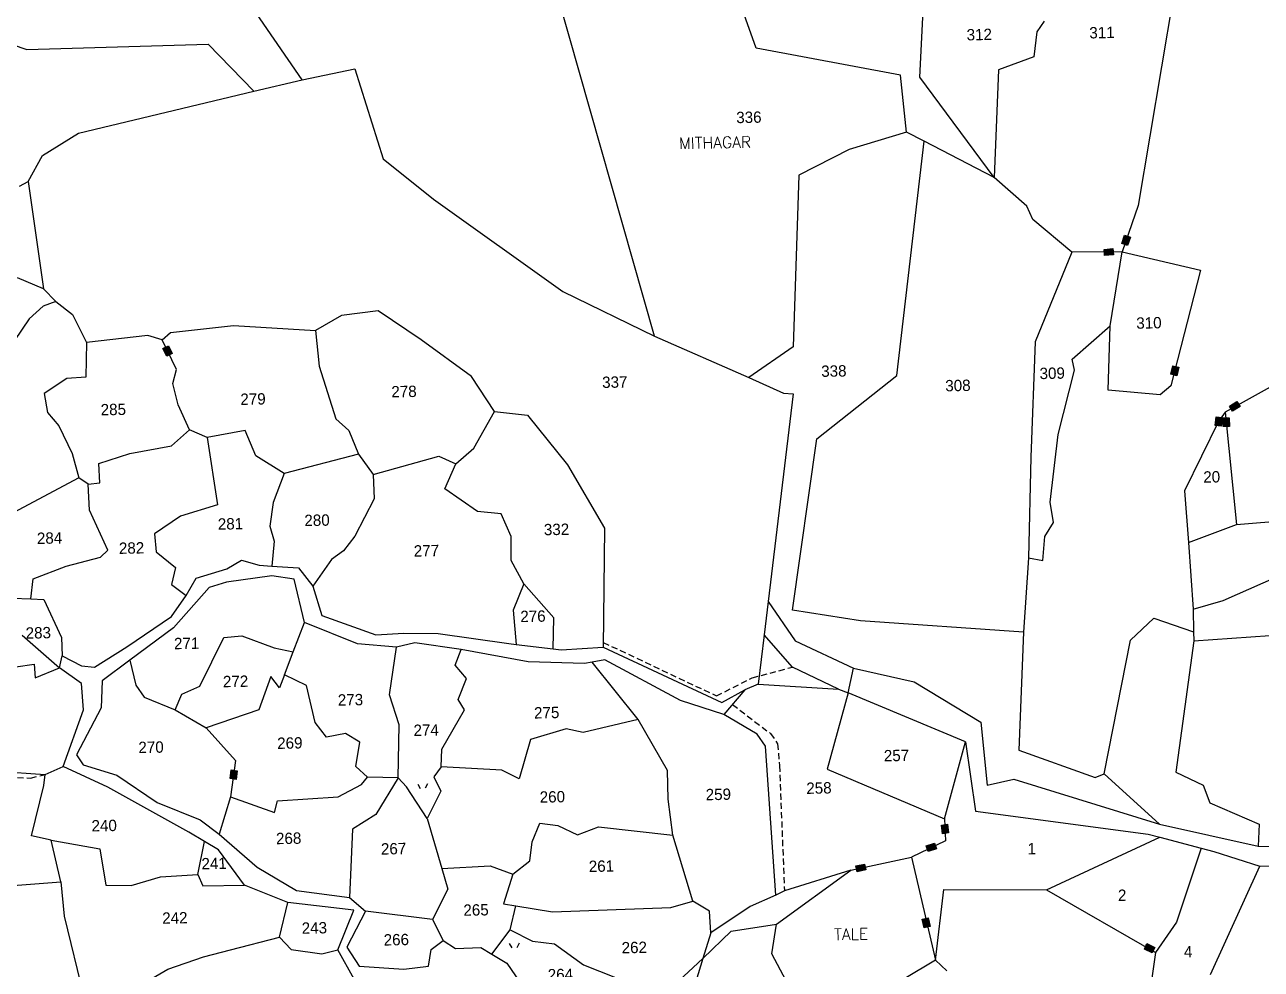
# Model space of a CAD drawing. Header units: metres. Extents: x 273880 to 276655, y 2065520 to 2069682.
# Drawn here: x 274413 to 275411, y 2068012 to 2068775 of the extents above; entities that cross this region are included whole.
import ezdxf
from ezdxf.enums import TextEntityAlignment as Align

# ---------------------------------------------------------------- set-up
doc = ezdxf.new("R2010")
doc.units = ezdxf.units.M
doc.linetypes.add('DASHED', pattern=[0.75, 0.5, -0.25])
for name, color, linetype in [('LINE_FOOTPATH', 1, 'DASHED'), ('OFF', 1, 'Continuous'), ('POLY_PARCEL', 6, 'Continuous'), ('POLY_ROAD', 30, 'Continuous'), ('POLY_WATER', 4, 'Continuous'), ('TEXT_MAPIN', 7, 'Continuous'), ('TEXT_PARCEL', 7, 'Continuous')]:
    doc.layers.add(name, color=color, linetype=linetype)
doc.styles.get("Standard").update_dxf_attribs({"font": 'simplex.shx'})
doc.styles.add('TEXT_MAP', font='', dxfattribs={"height": 1.8})
doc.styles.get('TEXT_MAP').set_extended_font_data('Kruti Dev 050')

msp = doc.modelspace()

# ---------------------------------------------------------------- hatches: boundary and pattern name
for points in [[(275305.57, 2068603.21), (275300.94, 2068604.82), (275298.61, 2068598.13), (275303.24, 2068596.52)], [(275284.41, 2068593.41), (275284.79, 2068588.52), (275291.86, 2068589.08), (275291.47, 2068593.97)], [(274527.81, 2068507.11), (274532.22, 2068509.25), (274529.12, 2068515.62), (274524.71, 2068513.48)], [(275344.71, 2068498.21), (275339.96, 2068499.43), (275338.2, 2068492.57), (275342.95, 2068491.35)], [(275385.52, 2068466.93), (275388.13, 2068462.78), (275394.12, 2068466.55), (275391.52, 2068470.7)], [(275379.68, 2068457.79), (275374.81, 2068458.37), (275373.97, 2068451.34), (275378.84, 2068450.76)], [(275385.36, 2068457.57), (275380.46, 2068457.48), (275380.59, 2068450.39), (275385.49, 2068450.49)], [(274584.64, 2068172.66), (274579.78, 2068173.31), (274578.83, 2068166.3), (274583.69, 2068165.64)], [(275153.96, 2068121.8), (275158.82, 2068122.47), (275157.85, 2068129.49), (275153, 2068128.82)], [(275149.15, 2068109.61), (275147.58, 2068114.26), (275140.87, 2068111.99), (275142.44, 2068107.35)], [(275092, 2068092.54), (275090.99, 2068097.33), (275084.06, 2068095.87), (275085.07, 2068091.07)], [(275142.3, 2068053.92), (275137.54, 2068052.75), (275139.23, 2068045.87), (275143.99, 2068047.04)], [(275318.99, 2068033.13), (275316.86, 2068028.71), (275323.23, 2068025.63), (275325.37, 2068030.04)]]:
    msp.add_hatch(color=256).paths.add_polyline_path(points)

# ---------------------------------------------------------------- linework, layer by layer
for points in [[(275298.61, 2068598.13), (275300.94, 2068604.82), (275305.57, 2068603.21), (275303.24, 2068596.52)], [(275291.86, 2068589.08), (275284.79, 2068588.52), (275284.41, 2068593.41), (275291.47, 2068593.97)], [(274529.12, 2068515.62), (274532.22, 2068509.25), (274527.81, 2068507.11), (274524.71, 2068513.48)], [(275338.2, 2068492.57), (275339.96, 2068499.43), (275344.71, 2068498.21), (275342.95, 2068491.35)], [(275394.12, 2068466.55), (275388.13, 2068462.78), (275385.52, 2068466.93), (275391.52, 2068470.7)], [(275373.97, 2068451.34), (275374.81, 2068458.37), (275379.68, 2068457.79), (275378.84, 2068450.76)], [(275380.59, 2068450.39), (275380.46, 2068457.48), (275385.36, 2068457.57), (275385.49, 2068450.49)], [(274578.83, 2068166.3), (274579.78, 2068173.31), (274584.64, 2068172.66), (274583.69, 2068165.64)], [(275157.85, 2068129.49), (275158.82, 2068122.47), (275153.96, 2068121.8), (275153, 2068128.82)], [(275140.87, 2068111.99), (275147.58, 2068114.26), (275149.15, 2068109.61), (275142.44, 2068107.35)], [(275084.06, 2068095.87), (275090.99, 2068097.33), (275092, 2068092.54), (275085.07, 2068091.07)], [(275139.23, 2068045.87), (275137.54, 2068052.75), (275142.3, 2068053.92), (275143.99, 2068047.04)], [(275323.23, 2068025.63), (275316.86, 2068028.71), (275318.99, 2068033.13), (275325.37, 2068030.04)]]:
    msp.add_lwpolyline(points, close=True)
for points in [[(274730.32, 2068161.93), (274732.26, 2068158.36)], [(274738.13, 2068162.08), (274736.34, 2068158.45)], [(274804.29, 2068033.22), (274806.22, 2068029.66)], [(274812.1, 2068033.38), (274810.3, 2068029.74)]]:
    msp.add_lwpolyline(points)
at = {"layer": 'LINE_FOOTPATH', "ltscale": 10}
for p, q in [((274880.02, 2068276.23), (274971.47, 2068233.08)), ((274971.47, 2068233.08), (275000.22, 2068247.53)), ((275000.22, 2068247.53), (275032.73, 2068256.28)), ((274984.41, 2068226.14), (275015.14, 2068202.68)), ((275015.14, 2068202.68), (275020.77, 2068194.39)), ((275020.77, 2068194.39), (275022.38, 2068176.75)), ((275022.38, 2068176.75), (275026.32, 2068075.74)), ((274369.76, 2068168.78), (274417.9, 2068166.76)), ((274417.9, 2068166.76), (274429.58, 2068169.49))]:
    msp.add_line(p, q, dxfattribs=at)
at = {"layer": 'OFF'}
msp.add_line((274441.15, 2068255.57), (274443.31, 2068265.5), dxfattribs=at)
at = {"layer": 'POLY_PARCEL'}
for p, q in [((275354.34, 2068881.11), (275311.86, 2068628.72)), ((274921.57, 2068523.43), (274832.45, 2068836.21)), ((275135.71, 2068732.44), (275141.28, 2068843.96)), ((275003.46, 2068755.73), (274989.85, 2068794.24)), ((275235.95, 2068777.51), (275230, 2068768.93)), ((275230, 2068768.93), (275227.58, 2068748.66)), ((275120.11, 2068734.06), (275003.46, 2068755.73)), ((275227.58, 2068748.66), (275199.09, 2068738.22)), ((274637.01, 2068730.14), (274679.52, 2068739.07)), ((274679.52, 2068739.07), (274702.46, 2068666.47)), ((275199.09, 2068738.22), (275195.66, 2068651.34)), ((275124.78, 2068688.07), (275120.11, 2068734.06)), ((275195.66, 2068651.34), (275135.71, 2068732.44)), ((274456.65, 2068687.3), (274598.05, 2068721.07)), ((274427.57, 2068669.13), (274456.65, 2068687.3)), ((275124.78, 2068688.07), (275078.58, 2068673.89)), ((275139.03, 2068680.69), (275124.78, 2068688.07)), ((275117.08, 2068491.65), (275139.03, 2068680.69)), ((275195.66, 2068651.34), (275139.03, 2068680.69)), ((274415.84, 2068648.27), (274427.57, 2068669.13)), ((274702.46, 2068666.47), (274743.13, 2068633.99)), ((275078.58, 2068673.89), (275037.85, 2068653.31)), ((274408.93, 2068644.49), (274415.84, 2068648.27)), ((274415.84, 2068648.27), (274428.41, 2068561.66)), ((275037.85, 2068653.31), (275033.31, 2068514.76)), ((275222, 2068628.35), (275195.66, 2068651.34)), ((274743.13, 2068633.99), (274847.52, 2068559.41)), ((275226.91, 2068617.63), (275222, 2068628.35)), ((275311.86, 2068628.72), (275298.83, 2068591.31)), ((275258.46, 2068591.06), (275226.91, 2068617.63)), ((275258.46, 2068591.06), (275228.74, 2068518.72)), ((275298.83, 2068591.31), (275258.46, 2068591.06)), ((275289.29, 2068531.79), (275298.83, 2068591.31)), ((275298.83, 2068591.31), (275362.3, 2068576.51)), ((275362.3, 2068576.51), (275338.37, 2068483.39)), ((274428.41, 2068561.66), (274407.29, 2068570.35)), ((274428.41, 2068561.66), (274438.3, 2068551.37)), ((274847.52, 2068559.41), (274921.57, 2068523.43)), ((274428.06, 2068547.53), (274416.72, 2068537.29)), ((274438.3, 2068551.37), (274428.06, 2068547.53)), ((274438.3, 2068551.37), (274451.67, 2068540.95)), ((274416.72, 2068537.29), (274404.93, 2068519.76)), ((274451.67, 2068540.95), (274463.05, 2068518.12)), ((274668.95, 2068539.94), (274647.84, 2068527.92)), ((274698.31, 2068543.86), (274668.95, 2068539.94)), ((274733.13, 2068520.4), (274698.31, 2068543.86)), ((274524.01, 2068520.51), (274530.7, 2068526.2)), ((274530.7, 2068526.2), (274581.58, 2068532.07)), ((274581.58, 2068532.07), (274647.84, 2068527.92)), ((274647.84, 2068527.92), (274650.84, 2068499.16)), ((275258.67, 2068504.66), (275289.29, 2068531.79)), ((275287.67, 2068479.69), (275289.29, 2068531.79)), ((274463.05, 2068518.12), (274462.39, 2068490.2)), ((274512.41, 2068523.92), (274463.05, 2068518.12)), ((274524.01, 2068520.51), (274512.41, 2068523.92)), ((274535.72, 2068496.47), (274524.01, 2068520.51)), ((274773.78, 2068490.87), (274733.13, 2068520.4)), ((274921.57, 2068523.43), (274997.54, 2068489.86)), ((275228.74, 2068518.72), (275225.12, 2068425.64)), ((275033.31, 2068514.76), (274997.54, 2068489.86)), ((274532.6, 2068485.18), (274535.72, 2068496.47)), ((274650.84, 2068499.16), (274664.13, 2068456.65)), ((275260.39, 2068495.86), (275258.67, 2068504.66)), ((274447.23, 2068489.29), (274428.95, 2068477.1)), ((274462.39, 2068490.2), (274447.23, 2068489.29)), ((274792.26, 2068462.42), (274773.78, 2068490.87)), ((274997.54, 2068489.86), (275025.72, 2068477.41)), ((275052.47, 2068440.4), (275117.08, 2068491.65)), ((275247.18, 2068444.08), (275260.39, 2068495.86)), ((275433.08, 2068490.2), (275382.15, 2068462.11)), ((274428.95, 2068477.1), (274431.39, 2068461.67)), ((274536.89, 2068467.98), (274532.6, 2068485.18)), ((275033.42, 2068476.93), (275013.15, 2068309.15)), ((275025.72, 2068477.41), (275033.42, 2068476.93)), ((275329.67, 2068475.91), (275287.67, 2068479.69)), ((275338.37, 2068483.39), (275329.67, 2068475.91)), ((274546.09, 2068447.83), (274536.89, 2068467.98)), ((274431.39, 2068461.67), (274440.7, 2068450.94)), ((274664.13, 2068456.65), (274674.64, 2068447.15)), ((274775.54, 2068432.96), (274792.26, 2068462.42)), ((274792.26, 2068462.42), (274818.83, 2068459.59)), ((274818.83, 2068459.59), (274851.19, 2068419.58)), ((275382.15, 2068462.11), (275376.83, 2068454.56)), ((275382.15, 2068462.11), (275391.29, 2068371.48)), ((274440.7, 2068450.94), (274451.47, 2068428.7)), ((274531.48, 2068434.8), (274546.09, 2068447.83)), ((274560.32, 2068441.7), (274546.09, 2068447.83)), ((274591.17, 2068447.17), (274560.32, 2068441.7)), ((274599.77, 2068426.71), (274591.17, 2068447.17)), ((274674.64, 2068447.15), (274682.62, 2068428.05)), ((275376.83, 2068454.56), (275349.35, 2068398.4)), ((274560.32, 2068441.7), (274568.68, 2068387.26)), ((275032.83, 2068302.34), (275052.47, 2068440.4)), ((275240.96, 2068389.37), (275247.18, 2068444.08)), ((274451.47, 2068428.7), (274456.71, 2068409.08)), ((274472.87, 2068420.59), (274497.91, 2068428.67)), ((274497.91, 2068428.67), (274531.48, 2068434.8)), ((274622.52, 2068412.6), (274599.77, 2068426.71)), ((274682.62, 2068428.05), (274622.52, 2068412.6)), ((274682.62, 2068428.05), (274694.48, 2068411.78)), ((274694.48, 2068411.78), (274747.43, 2068426.64)), ((274747.43, 2068426.64), (274761.22, 2068420.24)), ((274761.22, 2068420.24), (274775.54, 2068432.96)), ((274473.77, 2068404.95), (274472.87, 2068420.59)), ((274752.32, 2068400.14), (274761.22, 2068420.24)), ((274851.19, 2068419.58), (274881.05, 2068368.3)), ((275225.12, 2068425.64), (275223.24, 2068344.36)), ((274456.71, 2068409.08), (274399.86, 2068378.68)), ((274464.38, 2068403.86), (274456.71, 2068409.08)), ((274622.52, 2068412.6), (274613.58, 2068389.09)), ((274694.48, 2068411.78), (274695.17, 2068392.07)), ((274464.38, 2068403.86), (274473.77, 2068404.95)), ((274465.41, 2068382.94), (274464.38, 2068403.86)), ((274778.49, 2068381.85), (274752.32, 2068400.14)), ((275349.35, 2068398.4), (275352.37, 2068356.71)), ((274568.68, 2068387.26), (274538.81, 2068378.17)), ((274613.58, 2068389.09), (274610.93, 2068369.93)), ((274695.17, 2068392.07), (274679.68, 2068362.04)), ((275243.59, 2068372.89), (275240.96, 2068389.37)), ((275380.5, 2068310.14), (275574.67, 2068396.01)), ((274480.31, 2068350.78), (274465.41, 2068382.94)), ((274538.81, 2068378.17), (274517.85, 2068363.8)), ((274797.65, 2068380.1), (274778.49, 2068381.85)), ((274805.9, 2068361.76), (274797.65, 2068380.1)), ((275391.29, 2068371.48), (275471.68, 2068377.71)), ((274610.93, 2068369.93), (274614.5, 2068358.01)), ((274881.05, 2068368.3), (274879.98, 2068272.45)), ((275236.51, 2068361.61), (275243.59, 2068372.89)), ((275352.37, 2068356.71), (275391.29, 2068371.48)), ((274517.85, 2068363.8), (274519.35, 2068349.27)), ((274614.5, 2068358.01), (274612.54, 2068337.86)), ((274679.68, 2068362.04), (274670.51, 2068350.02)), ((274805.68, 2068342.34), (274805.9, 2068361.76)), ((275234.97, 2068342.35), (275236.51, 2068361.61)), ((275352.37, 2068356.71), (275356.26, 2068303.08)), ((274474.36, 2068344.9), (274480.31, 2068350.78)), ((274519.35, 2068349.27), (274534.78, 2068336.53)), ((274670.51, 2068350.02), (274660.63, 2068343.15)), ((274420.06, 2068327.44), (274446.57, 2068337.67)), ((274446.57, 2068337.67), (274474.36, 2068344.9)), ((274534.78, 2068336.53), (274531.64, 2068322.96)), ((274660.63, 2068343.15), (274645.76, 2068321.54)), ((274816.07, 2068323.43), (274805.68, 2068342.34)), ((275223.24, 2068344.36), (275219.38, 2068284.44)), ((275223.24, 2068344.36), (275234.97, 2068342.35)), ((274418.19, 2068311.33), (274420.06, 2068327.44)), ((274531.64, 2068322.96), (274543.52, 2068313.96)), ((274816.07, 2068323.43), (274807.38, 2068302.33)), ((274840.29, 2068296), (274816.07, 2068323.43)), ((274403.17, 2068311.91), (274418.19, 2068311.33)), ((274418.19, 2068311.33), (274428.59, 2068310.92)), ((274428.59, 2068310.92), (274442.85, 2068280.26)), ((275013.15, 2068309.15), (275009.9, 2068282.29)), ((275013.15, 2068309.15), (275034.88, 2068277.45)), ((275356.26, 2068303.08), (275380.5, 2068310.14)), ((274807.38, 2068302.33), (274809.91, 2068274.57)), ((275087.69, 2068293.53), (275032.83, 2068302.34)), ((275356.26, 2068303.08), (275356.62, 2068284.82)), ((274629.89, 2068268.68), (274638.88, 2068292.26)), ((274839.66, 2068271.04), (274840.29, 2068296)), ((275219.38, 2068284.44), (275087.69, 2068293.53)), ((275305.79, 2068277.97), (275324.58, 2068295.66)), ((275324.58, 2068295.66), (275356.62, 2068284.82)), ((274410.95, 2068282.05), (274441.15, 2068255.57)), ((274442.85, 2068280.26), (274443.31, 2068265.5)), ((274554.4, 2068240.82), (274573.87, 2068280.17)), ((274573.87, 2068280.17), (274588.36, 2068281.6)), ((274588.36, 2068281.6), (274614.55, 2068271.81)), ((275009.9, 2068282.29), (275005.09, 2068242.44)), ((275032.73, 2068256.28), (275009.9, 2068282.29)), ((275034.88, 2068277.45), (275082.07, 2068255.34)), ((275219.38, 2068284.44), (275215.46, 2068189.19)), ((275284.36, 2068170.06), (275305.79, 2068277.97)), ((275356.76, 2068277.56), (275342.36, 2068171.56)), ((275356.62, 2068284.82), (275356.76, 2068277.56)), ((275356.76, 2068277.56), (275451.86, 2068284.09)), ((274614.55, 2068271.81), (274629.89, 2068268.68)), ((274622.82, 2068250.16), (274629.89, 2068268.68)), ((274707.6, 2068233.89), (274713.21, 2068272.24)), ((274760.63, 2068257.86), (274765.36, 2068270.5)), ((274313.57, 2068243.5), (274420.75, 2068258.64)), ((274420.75, 2068258.64), (274421.54, 2068247.63)), ((274498.06, 2068261.81), (274502.78, 2068241.71)), ((274769.64, 2068246.96), (274760.63, 2068257.86)), ((274908.17, 2068214.06), (274871.21, 2068260.26)), ((274421.54, 2068247.63), (274441.15, 2068255.57)), ((274611.77, 2068248.79), (274601.98, 2068221.86)), ((274618.73, 2068239.47), (274611.77, 2068248.79)), ((274622.82, 2068250.16), (274618.73, 2068239.47)), ((274640.58, 2068241.35), (274622.82, 2068250.16)), ((274763.09, 2068230.03), (274769.64, 2068246.96)), ((275069.91, 2068238.45), (275032.73, 2068256.28)), ((275077.69, 2068235.38), (275082.07, 2068255.34)), ((274502.78, 2068241.71), (274509.48, 2068231.91)), ((274540, 2068234.42), (274554.4, 2068240.82)), ((274647.66, 2068211.69), (274640.58, 2068241.35)), ((275005.09, 2068242.44), (274994.42, 2068238.05)), ((275005.09, 2068242.44), (275069.91, 2068238.45)), ((275069.91, 2068238.45), (275077.69, 2068235.38)), ((274509.48, 2068231.91), (274534.52, 2068221.71)), ((274534.52, 2068221.71), (274540, 2068234.42)), ((274715.35, 2068209.6), (274707.6, 2068233.89)), ((274768.23, 2068221.72), (274763.09, 2068230.03)), ((275077.69, 2068235.38), (275060.97, 2068173.92)), ((274534.52, 2068221.71), (274559.47, 2068207.27)), ((274601.98, 2068221.86), (274559.47, 2068207.27)), ((274749.75, 2068190.04), (274768.23, 2068221.72)), ((275004.33, 2068202.21), (274977.55, 2068217.99)), ((274559.47, 2068207.27), (274583.3, 2068181.01)), ((274656.69, 2068199.65), (274647.66, 2068211.69)), ((274714.67, 2068166.81), (274715.35, 2068209.6)), ((274850.14, 2068206.56), (274821.26, 2068197.97)), ((274863.96, 2068203.4), (274850.14, 2068206.56)), ((274908.17, 2068214.06), (274863.96, 2068203.4)), ((274931.91, 2068172.9), (274908.17, 2068214.06)), ((274671.92, 2068202.63), (274656.69, 2068199.65)), ((274683.52, 2068195.6), (274671.92, 2068202.63)), ((274821.26, 2068197.97), (274812.34, 2068166.09)), ((275011.02, 2068192.42), (275004.33, 2068202.21)), ((274680.47, 2068176.06), (274683.52, 2068195.6)), ((274749.26, 2068175.9), (274749.75, 2068190.04)), ((275019.52, 2068072.27), (275011.02, 2068192.42)), ((275155.6, 2068133.87), (275172.62, 2068195.98)), ((275215.46, 2068189.19), (275277.06, 2068167.2)), ((274583.3, 2068181.01), (274579.3, 2068151.52)), ((274339.36, 2068176.28), (274429.58, 2068169.49)), ((274428.54, 2068160.64), (274429.58, 2068169.49)), ((274429.58, 2068169.49), (274444.2, 2068175.93)), ((274689.81, 2068167.46), (274680.47, 2068176.06)), ((274684.96, 2068161.64), (274689.81, 2068167.46)), ((274714.67, 2068166.81), (274689.81, 2068167.46)), ((274714.67, 2068166.81), (274696.52, 2068137.42)), ((274721.3, 2068159.68), (274714.67, 2068166.81)), ((274749.26, 2068175.9), (274743.31, 2068167.76)), ((274743.31, 2068167.76), (274748.89, 2068156.03)), ((274798.24, 2068173.05), (274749.26, 2068175.9)), ((274812.34, 2068166.09), (274798.24, 2068173.05)), ((274932.38, 2068149.61), (274931.91, 2068172.9)), ((275060.97, 2068173.92), (275155.6, 2068133.87)), ((275277.06, 2068167.2), (275284.36, 2068170.06)), ((275284.36, 2068170.06), (275329.02, 2068129.65)), ((275342.36, 2068171.56), (275364.39, 2068160.9)), ((274418.58, 2068120), (274428.54, 2068160.64)), ((274666.05, 2068151.71), (274684.96, 2068161.64)), ((274737.86, 2068134.04), (274721.3, 2068159.68)), ((275364.39, 2068160.9), (275369.65, 2068146.84)), ((274579.3, 2068151.52), (274570.08, 2068121.32)), ((274579.3, 2068151.52), (274614.71, 2068138.85)), ((274614.71, 2068138.85), (274617.2, 2068148.45)), ((274617.2, 2068148.45), (274666.05, 2068151.71)), ((274748.89, 2068156.03), (274737.86, 2068134.04)), ((274936.39, 2068120.66), (274932.38, 2068149.61)), ((275369.65, 2068146.84), (275409.42, 2068129.65)), ((274696.52, 2068137.42), (274677.65, 2068125.59)), ((274737.86, 2068134.04), (274749.76, 2068093.72)), ((274822.74, 2068115.35), (274828.94, 2068130.36)), ((274828.94, 2068130.36), (274843.5, 2068128.36)), ((274843.5, 2068128.36), (274859.31, 2068121.04)), ((274859.31, 2068121.04), (274876.38, 2068127.49)), ((274876.38, 2068127.49), (274936.39, 2068120.66)), ((275155.6, 2068133.87), (275156.26, 2068116.17)), ((275409.42, 2068129.65), (275408.73, 2068111.89)), ((274434.6, 2068116.55), (274418.58, 2068120)), ((274677.65, 2068125.59), (274675.16, 2068070.39)), ((274952.35, 2068067.5), (274936.39, 2068120.66)), ((275237.8, 2068076.53), (275329.38, 2068118.97)), ((274434.6, 2068116.55), (274473.77, 2068109.53)), ((274442.23, 2068083.06), (274434.6, 2068116.55)), ((274473.77, 2068109.53), (274478.69, 2068080.32)), ((274552.73, 2068089.02), (274558.36, 2068115.46)), ((274820.75, 2068100.03), (274822.74, 2068115.35)), ((275156.26, 2068116.17), (275129, 2068102.92)), ((275362.78, 2068110.17), (275342.75, 2068050.41)), ((274807.21, 2068089.07), (274820.75, 2068100.03)), ((274498.97, 2068080), (274522.72, 2068086.98)), ((274522.72, 2068086.98), (274552.73, 2068089.02)), ((274552.73, 2068089.02), (274556.89, 2068079.7)), ((274749.76, 2068093.72), (274788.73, 2068095.96)), ((274749.76, 2068093.72), (274754.71, 2068076.95)), ((274788.73, 2068095.96), (274807.21, 2068089.07)), ((274807.21, 2068089.07), (274799.65, 2068065.23)), ((275079.86, 2068092.48), (275026.32, 2068075.74)), ((275370.27, 2068008.33), (275410.12, 2068095.71)), ((274392.99, 2068079.19), (274442.23, 2068083.06)), ((274442.23, 2068083.06), (274444.84, 2068055.22)), ((274478.69, 2068080.32), (274498.97, 2068080)), ((274556.89, 2068079.7), (274590.59, 2068080.41)), ((274754.71, 2068076.95), (274742.2, 2068052.64)), ((274934.62, 2068062.18), (274952.35, 2068067.5)), ((274965.89, 2068059.37), (274952.35, 2068067.5)), ((275019.52, 2068072.27), (274998.68, 2068063.07)), ((275026.32, 2068075.74), (275019.52, 2068072.27)), ((275148.18, 2068019.73), (275154.88, 2068076.78)), ((275154.88, 2068076.78), (275237.8, 2068076.53)), ((275237.8, 2068076.53), (275325.78, 2068026.09)), ((274618.89, 2068038.24), (274625.55, 2068066.24)), ((274742.2, 2068052.64), (274688.08, 2068059.4)), ((274799.65, 2068065.23), (274809.63, 2068063.6)), ((274804.94, 2068044.26), (274809.63, 2068063.6)), ((274809.63, 2068063.6), (274839.15, 2068058.76)), ((274839.15, 2068058.76), (274934.62, 2068062.18)), ((274967, 2068041.82), (274965.89, 2068059.37)), ((274998.68, 2068063.07), (274967, 2068041.82)), ((274444.84, 2068055.22), (274461.57, 2067987.12)), ((274742.2, 2068052.64), (274750.85, 2068035.68)), ((274983.4, 2068043.18), (275019.96, 2068048.89)), ((275342.75, 2068050.41), (275325.78, 2068026.09)), ((274579.28, 2068028.05), (274618.89, 2068038.24)), ((274618.89, 2068038.24), (274628.14, 2068028.3)), ((274790.13, 2068024.71), (274804.94, 2068044.26)), ((274804.94, 2068044.26), (274822.88, 2068035.01)), ((274960.51, 2068020.99), (274983.4, 2068043.18)), ((274967, 2068041.82), (274960.51, 2068020.99)), ((274557.3, 2068022.55), (274579.28, 2068028.05)), ((274628.14, 2068028.3), (274652.82, 2068024.81)), ((274652.82, 2068024.81), (274665.98, 2068028.22)), ((274822.88, 2068035.01), (274840.88, 2068033.08)), ((274840.88, 2068033.08), (274864.15, 2068015.97)), ((274528.54, 2068012.57), (274557.3, 2068022.55)), ((275157.46, 2068011.16), (275148.18, 2068019.73)), ((275325.78, 2068026.09), (275314.52, 2067948.06)), ((274491.69, 2067990.86), (274528.54, 2068012.57)), ((274864.15, 2068015.97), (274889.96, 2068005.79))]:
    msp.add_line(p, q, dxfattribs=at)
at = {"layer": 'POLY_ROAD'}
for p, q in [((274576.4, 2068335.57), (274587.98, 2068342.58)), ((274587.98, 2068342.58), (274602.25, 2068338.55)), ((274602.25, 2068338.55), (274612.54, 2068337.86)), ((274612.54, 2068337.86), (274634.05, 2068336.41)), ((274634.05, 2068336.41), (274645.76, 2068321.54)), ((274543.52, 2068313.96), (274551.57, 2068327.99)), ((274551.57, 2068327.99), (274576.4, 2068335.57)), ((274612.63, 2068329.84), (274576.04, 2068324.8)), ((274630.7, 2068327.32), (274612.63, 2068329.84)), ((274638.88, 2068292.26), (274630.7, 2068327.32)), ((274561.93, 2068320.51), (274533.28, 2068287.89)), ((274576.04, 2068324.8), (274561.93, 2068320.51)), ((274645.76, 2068321.54), (274653.01, 2068297.95)), ((274531.52, 2068297.08), (274543.52, 2068313.96)), ((274495.43, 2068272.65), (274531.52, 2068297.08)), ((274653.01, 2068297.95), (274696.66, 2068282.41)), ((274533.28, 2068287.89), (274498.06, 2068261.81)), ((274681.7, 2068275.01), (274638.88, 2068292.26)), ((274696.66, 2068282.41), (274719.14, 2068283.78)), ((274719.14, 2068283.78), (274746.9, 2068283.41)), ((274746.9, 2068283.41), (274803.81, 2068275.29)), ((274469.39, 2068256.13), (274495.43, 2068272.65)), ((274713.21, 2068272.24), (274681.7, 2068275.01)), ((274727.94, 2068275.92), (274713.21, 2068272.24)), ((274765.36, 2068270.5), (274727.94, 2068275.92)), ((274819.43, 2068260.47), (274765.36, 2068270.5)), ((274803.81, 2068275.29), (274809.91, 2068274.57)), ((274809.91, 2068274.57), (274839.66, 2068271.04)), ((274839.66, 2068271.04), (274846.16, 2068270.27)), ((274846.16, 2068270.27), (274879.98, 2068272.45)), ((274879.98, 2068272.45), (274975.81, 2068227.82)), ((274443.31, 2068265.5), (274459.01, 2068257.34)), ((274459.01, 2068257.34), (274469.39, 2068256.13)), ((274498.06, 2068261.81), (274475.54, 2068245.13)), ((274865.1, 2068259.22), (274819.43, 2068260.47)), ((274871.21, 2068260.26), (274865.1, 2068259.22)), ((274881.39, 2068262.01), (274871.21, 2068260.26)), ((274942.48, 2068229.31), (274881.39, 2068262.01)), ((274459.01, 2068243.08), (274441.15, 2068255.57)), ((275082.07, 2068255.34), (275130.96, 2068244.47)), ((274460.46, 2068221.8), (274459.01, 2068243.08)), ((274475.54, 2068245.13), (274474.73, 2068223.54)), ((274975.81, 2068227.82), (274994.42, 2068238.05)), ((274994.42, 2068238.05), (274977.55, 2068217.99)), ((275130.96, 2068244.47), (275184.87, 2068211.85)), ((274977.55, 2068217.99), (274942.48, 2068229.31)), ((275172.62, 2068195.98), (275077.69, 2068235.38)), ((274444.2, 2068175.93), (274460.46, 2068221.8)), ((274474.73, 2068223.54), (274455.01, 2068185.61)), ((275184.87, 2068211.85), (275190.04, 2068161.07)), ((275172.62, 2068195.98), (275180.69, 2068139.91)), ((274455.01, 2068185.61), (274460.42, 2068177.4)), ((274460.42, 2068177.4), (274487.42, 2068169)), ((274480.19, 2068159.48), (274444.2, 2068175.93)), ((274487.42, 2068169), (274519.92, 2068147.14)), ((274545.65, 2068123.14), (274480.19, 2068159.48)), ((275190.04, 2068161.07), (275211.39, 2068165.97)), ((275211.39, 2068165.97), (275329.02, 2068129.65)), ((274519.92, 2068147.14), (274554.74, 2068133.04)), ((275180.69, 2068139.91), (275319.92, 2068121.46)), ((274554.74, 2068133.04), (274570.08, 2068121.32)), ((275329.02, 2068129.65), (275408.73, 2068111.89)), ((274558.36, 2068115.46), (274545.65, 2068123.14)), ((274570.08, 2068121.32), (274600.83, 2068094.81)), ((275319.92, 2068121.46), (275329.38, 2068118.97)), ((275329.38, 2068118.97), (275362.78, 2068110.17)), ((274569.55, 2068108.71), (274558.36, 2068115.46)), ((274590.59, 2068080.41), (274569.55, 2068108.71)), ((275362.78, 2068110.17), (275372.97, 2068107.58)), ((275372.97, 2068107.58), (275410.12, 2068095.71)), ((275408.73, 2068111.89), (275455.96, 2068111.28)), ((275410.12, 2068095.71), (275453.61, 2068096.94)), ((274600.83, 2068094.81), (274632.56, 2068075.87)), ((274625.55, 2068066.24), (274590.59, 2068080.41)), ((274632.56, 2068075.87), (274675.16, 2068070.39)), ((274675.16, 2068070.39), (274688.08, 2068059.4)), ((274678.89, 2068060.17), (274625.55, 2068066.24)), ((274665.98, 2068028.22), (274678.89, 2068060.17)), ((274688.08, 2068059.4), (274673.24, 2068030.14)), ((274679.02, 2068004.31), (274665.98, 2068028.22)), ((274673.24, 2068030.14), (274683.11, 2068014.92)), ((274738.93, 2068014.8), (274741.12, 2068028.4)), ((274741.12, 2068028.4), (274750.85, 2068035.68)), ((274750.85, 2068035.68), (274760.85, 2068029.1)), ((274760.85, 2068029.1), (274781.18, 2068030.12)), ((274781.18, 2068030.12), (274790.13, 2068024.71)), ((274790.13, 2068024.71), (274802.41, 2068017.29)), ((274802.41, 2068017.29), (274816.21, 2067996.79)), ((274940.99, 2068002.96), (274960.51, 2068020.99)), ((274960.51, 2068020.99), (274948.63, 2067982.23)), ((274683.11, 2068014.92), (274719.23, 2068012.56)), ((274719.23, 2068012.56), (274738.93, 2068014.8))]:
    msp.add_line(p, q, dxfattribs=at)
at = {"layer": 'POLY_WATER'}
for p, q in [((274265.5, 2068804.79), (274414.93, 2068754.62)), ((274637.01, 2068730.14), (274591.82, 2068796.01)), ((274414.93, 2068754.62), (274561.11, 2068759.1)), ((274561.11, 2068759.1), (274598.05, 2068721.07)), ((274598.05, 2068721.07), (274637.01, 2068730.14)), ((275079.86, 2068092.48), (275129, 2068102.92)), ((275129, 2068102.92), (275148.18, 2068019.73)), ((275019.96, 2068048.89), (275079.86, 2068092.48)), ((275016.23, 2068024.76), (275019.96, 2068048.89)), ((275027.74, 2068003.21), (275016.23, 2068024.76)), ((275148.18, 2068019.73), (275082.46, 2067980.62))]:
    msp.add_line(p, q, dxfattribs=at)

# ---------------------------------------------------------------- texts
at = {"layer": 'TEXT_MAPIN'}
for s, p in [('MITHAGAR', (274941.44, 2068674.42)), ('TALE', (275066.49, 2068035.92))]:
    msp.add_text(s, height=9.162, rotation=1.13634, dxfattribs=at).set_placement(p)
at = {"layer": 'TEXT_PARCEL', "style": 'TEXT_MAP'}
for s, height, p in [('312', 9.162, (275183.62, 2068766.78)), ('311', 9.162, (275282.67, 2068768.36)), ('336', 9.162, (274997.65, 2068700)), ('310', 9.162, (275320.56, 2068534.1)), ('338', 9.162, (275066.24, 2068495.23)), ('309', 9.162, (275242.5, 2068493.44)), ('337', 9.162, (274889.41, 2068486.29)), ('308', 9.162, (275166.39, 2068483.56)), ('279', 9.162, (274597.4, 2068472.62)), ('278', 9.162, (274719.26, 2068478.69)), ('285', 9.162, (274484.65, 2068464.19)), ('20', 9.162, (275371.23, 2068409.82)), ('281', 9.162, (274579.2, 2068371.92)), ('280', 9.162, (274649.08, 2068374.83)), ('332', 9.162, (274842.38, 2068367.41)), ('284', 9.162, (274433.18, 2068360.42)), ('282', 9.162, (274499.36, 2068352.41)), ('277', 9.162, (274737.35, 2068350.27)), ('276', 9.162, (274823.37, 2068297.32)), ('283', 9.162, (274424.09, 2068283.96)), ('271', 9.162, (274543.84, 2068275.52)), ('272', 9.162, (274583.33, 2068244.85)), ('273', 9.162, (274676.06, 2068229.92)), ('275', 9.162, (274834.43, 2068219.53)), ('274', 9.162, (274737.15, 2068205.51)), ('269', 9.162, (274627.12, 2068195.02)), ('270', 9.162, (274515.09, 2068191.63)), ('257', 9.162, (275116.79, 2068184.95)), ('259', 9.162, (274973.01, 2068153.58)), ('258', 9.162, (275054.21, 2068158.72)), ('260', 9.162, (274839.02, 2068151.58)), ('240', 9.162, (274477.27, 2068128.38)), ('268', 9.162, (274626.17, 2068118.11)), ('267', 9.162, (274710.87, 2068109.73)), ('1', 9.16, (275225.96, 2068109.71)), ('241', 9.162, (274566, 2068097.86)), ('261', 9.162, (274878.64, 2068095.67)), ('2', 9.16, (275298.95, 2068072.26)), ('242', 9.162, (274534.32, 2068053.95)), ('265', 9.162, (274777.41, 2068060.32)), ('243', 9.162, (274646.93, 2068045.81)), ('266', 9.162, (274713.08, 2068036.31)), ('262', 9.162, (274905.16, 2068030.01)), ('4', 9.16, (275352.2, 2068026.64)), ('264', 9.162, (274845.52, 2068008.2))]:
    msp.add_text(s, height=height, rotation=1.13634, dxfattribs=at).set_placement(p, align=Align.MIDDLE)

doc.saveas('drawing.dxf')
